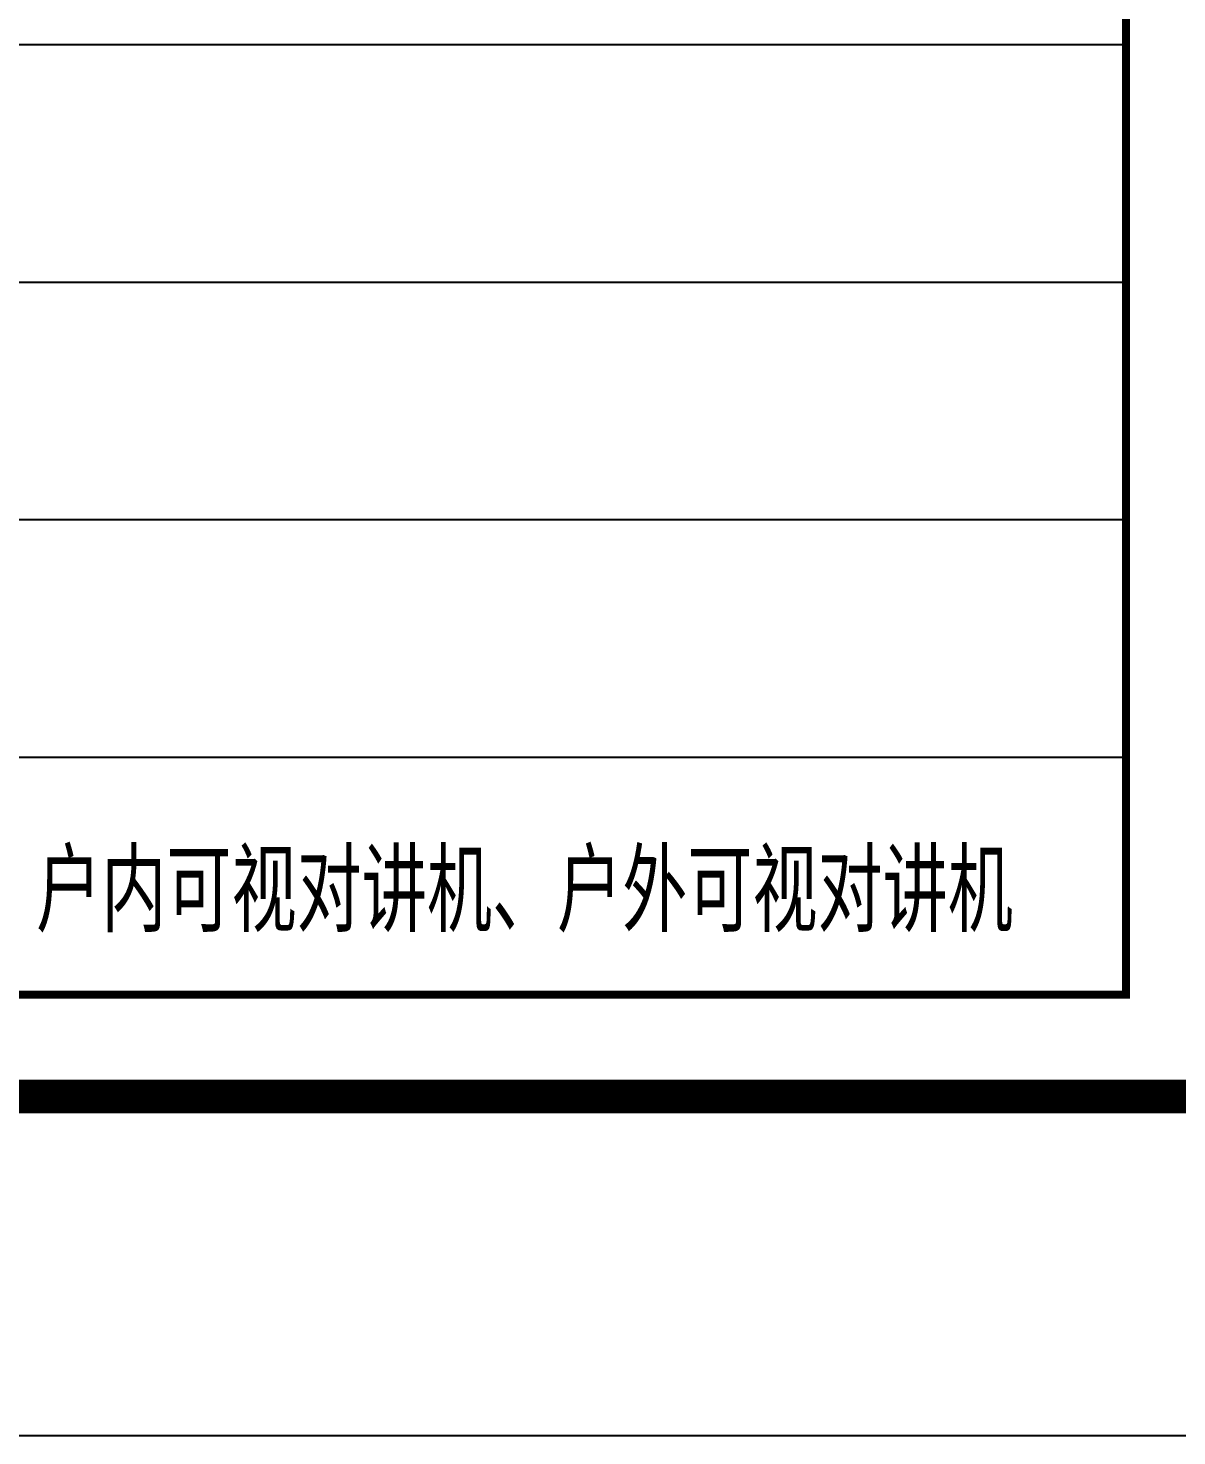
# Model space of a CAD drawing. Extents: x -518115 to 389031, y -231062 to 1628073.
# Drawn here: x 12064 to 15451, y 719665 to 723814 of the extents above; entities that cross this region are included whole.
import ezdxf
from ezdxf.xclip import XClip

# ---------------------------------------------------------------- set-up
doc = ezdxf.new("R2010")
doc.units = 0
doc.header["$LTSCALE"] = 1000
doc.header["$MEASUREMENT"] = 0
doc.header["$XCLIPFRAME"] = 0
doc.linetypes.add('DOTE', pattern=[2.42, 2, -0.2, 0.02, -0.2])
for name, color, linetype in [('C-Sheet-图框', 101, 'Continuous'), ('PUB_TEXT', 4, 'Continuous'), ('图框', 140, 'Continuous')]:
    doc.layers.add(name, color=color, linetype=linetype)
doc.layers.add('DOTE', color=19, linetype='DOTE', lineweight=9)
doc.layers.add('yichutu', color=7, linetype='Continuous', true_color=0xffffff, plot=False)
doc.styles.add('房间名称', font='TSSDENG', dxfattribs={"width": 0.8, "bigfont": 'HZTXT'})

# ---------------------------------------------------------------- blocks, each defined once
blk = doc.blocks.new('A$C74D73064')
at = {"layer": 'DOTE', "color": 5}
blk.add_line((-13745, 93136.9), (-13745, 8148.9), dxfattribs=at)
blk = doc.blocks.new('TK')
at = {"layer": '图框'}
blk.add_lwpolyline([(465375, 548713.7), (549475, 548713.7), (549475, 489313.7), (465375, 489313.7)], close=True, dxfattribs=at)
blk.add_lwpolyline([(465375, 548713.7), (549475, 548713.7), (549475, 489313.7), (465375, 489313.7)], close=True, dxfattribs=at)
at = {"layer": '图框', "const_width": 100}
blk.add_lwpolyline([(548475, 490313.7), (548475, 547713.7), (467875, 547713.7), (467875, 490313.7)], close=True, dxfattribs=at)
blk = doc.blocks.new('A$C78D13F63')
at = {"layer": 'C-Sheet-图框', "color": 0}
for p, q in [((300, 3100), (13786.8, 3100)), ((300, 2400), (13786.8, 2400)), ((300, 1700), (13786.8, 1700)), ((300, 1000), (13786.8, 1000))]:
    blk.add_line(p, q, dxfattribs=at)
at = {"layer": 'C-Sheet-图框', "color": 0, "const_width": 24}
blk.add_lwpolyline([(300, 300), (300, 7300), (13786.8, 7300), (13786.8, 300), (300, 300)], dxfattribs=at)
at = {"layer": 'PUB_TEXT', "style": '房间名称', "width": 0.8}
blk.add_text('户内强电箱、户内弱电箱、户内可视对讲机、户外可视对讲机', height=240, dxfattribs=at).set_placement((8269.5, 484.7))
blk = doc.blocks.new('yct-841-594-84100-59399.9999999999-100-1000.0')
at = {"layer": 'yichutu', "color": 7, "true_color": 0xffffff}
blk.add_lwpolyline([(0, 0), (0, 59400), (84100, 59400), (84100, 0)], close=True, dxfattribs=at)

msp = doc.modelspace()

# ---------------------------------------------------------------- block references
msp.add_blockref('TK', (-466360.9, 230351.7))
ref = msp.add_blockref('A$C74D73064', (26199.8, 686807.6))
XClip(ref).set_block_clipping_path([(-14883.2465761248, 50822.2554815406), (39116.7403027331, 70322.2568880918)])

# ---------------------------------------------------------------- next in the draw order: block references
msp.add_blockref('A$C78D13F63', (1514.1, 720665.3))

# ---------------------------------------------------------------- next in the draw order: block references
at = {"layer": 'yichutu'}
msp.add_blockref('yct-841-594-84100-59399.9999999999-100-1000.0', (-985.9, 719665.3), dxfattribs=at)

doc.saveas('drawing.dxf')
